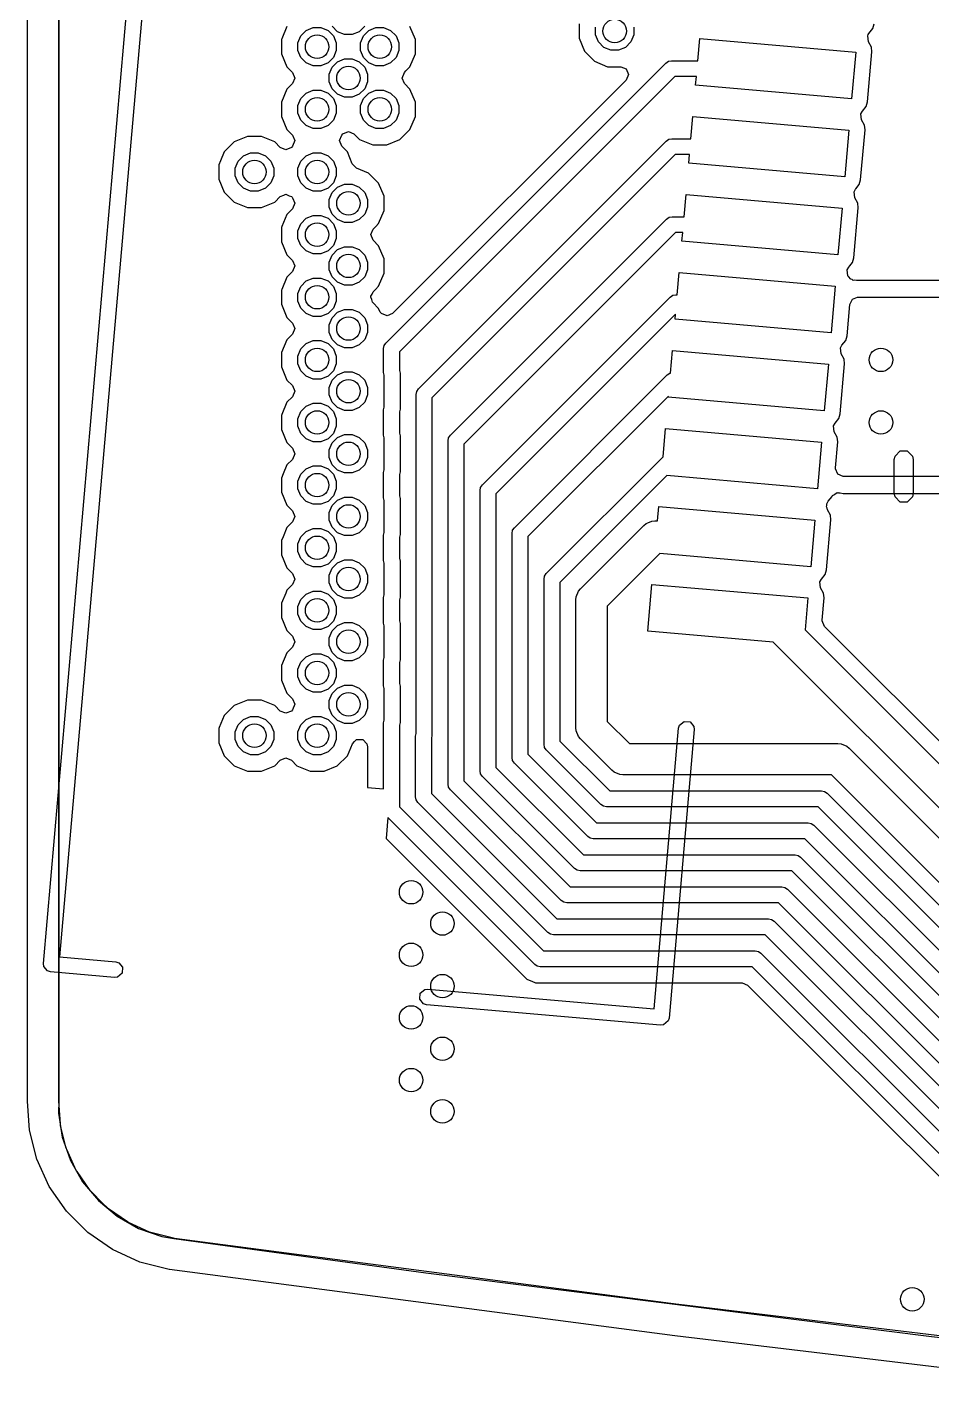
# Model space of a CAD drawing. Extents: x 94.3 to 177.3, y -118.1 to -62.3.
# Drawn here: x 94.35 to 100.12, y -115.62 to -106.88 of the extents above; entities that cross this region are included whole.
import ezdxf

# ---------------------------------------------------------------- set-up
doc = ezdxf.new("R2010")
doc.units = 0
doc.layers.add('BLACK', color=7, linetype='CONTINUOUS')

msp = doc.modelspace()

# ---------------------------------------------------------------- linework, layer by layer
at = {"layer": 'BLACK', "linetype": 'CONTINUOUS'}
for p, q in [((94.45198, -112.854372), (95.471702, -101.198895)), ((95.566964, -101.25742), (94.555957, -112.813277)), ((94.35, -113.73), (94.35, -102.1)), ((94.55, -102.1), (94.55, -113.73)), ((94.5505, -113.696927), (94.5505, -103.554747)), ((97.8725, -106.854747), (97.8725, -106.945253)), ((99.749102, -106.883319), (99.757632, -106.854053)), ((95.974393, -106.950178), (95.9725, -106.954747)), ((96.007134, -106.871134), (95.974393, -106.950178)), ((96.077402, -106.975614), (96.096066, -106.930554)), ((96.096066, -106.930554), (96.130554, -106.896066)), ((96.130554, -106.896066), (96.175614, -106.877402)), ((96.175614, -106.877402), (96.224386, -106.877402)), ((96.224386, -106.877402), (96.269446, -106.896066)), ((96.269446, -106.896066), (96.303934, -106.930554)), ((96.330554, -106.903934), (96.296066, -106.869446)), ((96.303934, -106.930554), (96.322598, -106.975614)), ((96.375614, -106.922598), (96.330554, -106.903934)), ((96.424386, -106.922598), (96.375614, -106.922598)), ((96.469446, -106.903934), (96.424386, -106.922598)), ((96.503934, -106.869446), (96.469446, -106.903934)), ((96.477402, -106.975614), (96.496066, -106.930554)), ((96.496066, -106.930554), (96.530554, -106.896066)), ((96.530554, -106.896066), (96.575614, -106.877402)), ((96.575614, -106.877402), (96.624386, -106.877402)), ((96.624386, -106.877402), (96.669446, -106.896066)), ((96.669446, -106.896066), (96.703934, -106.930554)), ((96.703934, -106.930554), (96.722598, -106.975614)), ((96.8275, -106.954747), (96.792865, -106.871132)), ((97.8725, -106.945253), (97.907135, -107.028868)), ((97.977402, -106.924386), (97.977402, -106.875614)), ((97.996066, -106.969446), (97.977402, -106.924386)), ((98.222598, -106.924386), (98.203934, -106.969446)), ((98.222598, -106.875614), (98.222598, -106.924386)), ((98.630334, -107.089353), (98.642776, -106.947146)), ((98.642776, -106.947146), (99.638971, -107.034302)), ((99.715831, -106.930855), (99.718904, -106.922906)), ((99.719997, -106.968893), (99.715831, -106.930855)), ((99.718904, -106.922906), (99.722386, -106.915774)), ((99.722386, -106.915774), (99.723578, -106.915121)), ((99.723578, -106.915121), (99.749102, -106.883319)), ((95.9725, -106.954747), (95.9725, -107.045253)), ((96.077402, -107.024386), (96.077402, -106.975614)), ((96.096066, -107.069446), (96.077402, -107.024386)), ((96.322598, -107.024386), (96.303934, -107.069446)), ((96.322598, -106.975614), (96.322598, -107.024386)), ((96.477402, -107.024386), (96.477402, -106.975614)), ((96.496066, -107.069446), (96.477402, -107.024386)), ((96.722598, -107.024386), (96.703934, -107.069446)), ((96.722598, -106.975614), (96.722598, -107.024386)), ((96.8275, -107.045253), (96.8275, -106.954747)), ((97.907135, -107.028868), (97.971132, -107.092865)), ((98.030554, -107.003934), (97.996066, -106.969446)), ((98.075614, -107.022598), (98.030554, -107.003934)), ((98.124386, -107.022598), (98.075614, -107.022598)), ((98.169446, -107.003934), (98.124386, -107.022598)), ((98.203934, -106.969446), (98.169446, -107.003934)), ((99.638971, -107.034302), (99.612824, -107.33316)), ((99.714054, -107.35215), (99.741959, -107.033179)), ((99.738642, -107.002876), (99.719997, -106.968893)), ((99.741959, -107.033179), (99.738642, -107.002876)), ((95.9725, -107.045253), (96.007135, -107.128868)), ((96.130554, -107.103934), (96.096066, -107.069446)), ((96.175614, -107.122598), (96.130554, -107.103934)), ((96.224386, -107.122598), (96.175614, -107.122598)), ((96.269446, -107.103934), (96.224386, -107.122598)), ((96.303934, -107.069446), (96.269446, -107.103934)), ((96.296066, -107.130554), (96.330554, -107.096066)), ((96.330554, -107.096066), (96.375614, -107.077402)), ((96.375614, -107.077402), (96.424386, -107.077402)), ((96.424386, -107.077402), (96.469446, -107.096066)), ((96.469446, -107.096066), (96.503934, -107.130554)), ((96.530554, -107.103934), (96.496066, -107.069446)), ((96.575614, -107.122598), (96.530554, -107.103934)), ((96.624386, -107.122598), (96.575614, -107.122598)), ((96.669446, -107.103934), (96.624386, -107.122598)), ((96.639079, -108.892479), (98.427326, -107.104232)), ((96.703934, -107.069446), (96.669446, -107.103934)), ((96.792865, -107.128868), (96.8275, -107.045253)), ((97.971132, -107.092865), (98.054747, -107.1275)), ((98.054747, -107.1275), (98.054749, -107.1275)), ((98.054749, -107.1275), (98.13839, -107.1275)), ((98.13839, -107.1275), (98.173745, -107.142145)), ((98.427326, -107.104232), (98.443806, -107.09322)), ((98.443806, -107.09322), (98.443807, -107.09322)), ((98.443807, -107.09322), (98.463247, -107.089353)), ((98.463247, -107.089353), (98.630334, -107.089353)), ((96.007135, -107.128868), (96.007138, -107.128871)), ((96.007138, -107.128871), (96.042912, -107.164645)), ((96.042912, -107.164645), (96.057557, -107.2)), ((96.057557, -107.2), (96.042912, -107.235355)), ((96.277402, -107.175614), (96.296066, -107.130554)), ((96.277402, -107.224386), (96.277402, -107.175614)), ((96.503934, -107.130554), (96.522598, -107.175614)), ((96.522598, -107.175614), (96.522598, -107.224386)), ((98.173745, -107.212855), (96.681687, -108.704913)), ((98.484289, -107.190953), (96.7258, -108.949442)), ((96.742443, -107.2), (96.757088, -107.164645)), ((96.757088, -107.235355), (96.742443, -107.2)), ((96.757088, -107.164645), (96.766987, -107.154746)), ((96.766987, -107.154746), (96.792865, -107.128868)), ((98.173745, -107.142145), (98.18839, -107.1775)), ((98.18839, -107.1775), (98.173745, -107.212855)), ((98.621445, -107.190953), (98.484289, -107.190953)), ((98.616629, -107.246004), (98.621445, -107.190953)), ((96.007134, -107.271134), (95.97289, -107.353806)), ((96.007138, -107.271128), (96.007134, -107.271134)), ((96.042912, -107.235355), (96.007138, -107.271128)), ((96.096066, -107.330554), (96.130554, -107.296066)), ((96.130554, -107.296066), (96.175614, -107.277402)), ((96.175614, -107.277402), (96.224386, -107.277402)), ((96.224386, -107.277402), (96.269446, -107.296066)), ((96.269446, -107.296066), (96.303934, -107.330554)), ((96.296066, -107.269446), (96.277402, -107.224386)), ((96.330554, -107.303934), (96.296066, -107.269446)), ((96.503934, -107.269446), (96.469446, -107.303934)), ((96.496066, -107.330554), (96.530554, -107.296066)), ((96.522598, -107.224386), (96.503934, -107.269446)), ((96.530554, -107.296066), (96.575614, -107.277402)), ((96.575614, -107.277402), (96.624386, -107.277402)), ((96.624386, -107.277402), (96.669446, -107.296066)), ((96.669446, -107.296066), (96.703934, -107.330554)), ((96.792865, -107.271132), (96.757088, -107.235355)), ((96.8275, -107.354747), (96.792865, -107.271132)), ((99.612824, -107.33316), (98.616629, -107.246004)), ((95.97289, -107.353806), (95.9725, -107.354747)), ((95.9725, -107.354747), (95.9725, -107.445253)), ((96.077402, -107.375614), (96.096066, -107.330554)), ((96.077402, -107.424386), (96.077402, -107.375614)), ((96.303934, -107.330554), (96.322598, -107.375614)), ((96.322598, -107.375614), (96.322598, -107.424386)), ((96.375614, -107.322598), (96.330554, -107.303934)), ((96.424386, -107.322598), (96.375614, -107.322598)), ((96.469446, -107.303934), (96.424386, -107.322598)), ((96.477402, -107.375614), (96.496066, -107.330554)), ((96.477402, -107.424386), (96.477402, -107.375614)), ((96.703934, -107.330554), (96.722598, -107.375614)), ((96.722598, -107.375614), (96.722598, -107.424386)), ((96.8275, -107.445253), (96.8275, -107.354747)), ((99.681259, -107.411648), (99.705524, -107.381416)), ((99.705524, -107.381416), (99.714054, -107.35215)), ((95.9725, -107.445253), (96.007135, -107.528868)), ((96.096066, -107.469446), (96.077402, -107.424386)), ((96.130554, -107.503934), (96.096066, -107.469446)), ((96.303934, -107.469446), (96.269446, -107.503934)), ((96.322598, -107.424386), (96.303934, -107.469446)), ((96.496066, -107.469446), (96.477402, -107.424386)), ((96.530554, -107.503934), (96.496066, -107.469446)), ((96.703934, -107.469446), (96.669446, -107.503934)), ((96.722598, -107.424386), (96.703934, -107.469446)), ((96.792865, -107.528868), (96.8275, -107.445253)), ((98.586756, -107.587451), (98.599198, -107.445244)), ((98.599198, -107.445244), (99.595393, -107.5324)), ((99.672252, -107.428952), (99.681259, -107.411648)), ((99.676419, -107.466991), (99.672252, -107.428952)), ((99.695064, -107.500974), (99.676419, -107.466991)), ((96.007135, -107.528868), (96.007138, -107.528871)), ((96.007138, -107.528871), (96.042912, -107.564645)), ((96.042912, -107.564645), (96.057557, -107.6)), ((96.175614, -107.522598), (96.130554, -107.503934)), ((96.224386, -107.522598), (96.175614, -107.522598)), ((96.269446, -107.503934), (96.224386, -107.522598)), ((96.342443, -107.6), (96.357088, -107.564645)), ((96.357088, -107.564645), (96.364645, -107.557088)), ((96.364645, -107.557088), (96.4, -107.542443)), ((96.4, -107.542443), (96.435355, -107.557088)), ((96.435355, -107.557088), (96.471132, -107.592865)), ((96.575614, -107.522598), (96.530554, -107.503934)), ((96.624386, -107.522598), (96.575614, -107.522598)), ((96.669446, -107.503934), (96.624386, -107.522598)), ((96.728868, -107.592865), (96.792865, -107.528868)), ((99.595393, -107.5324), (99.569246, -107.831258)), ((99.670476, -107.850248), (99.698381, -107.531277)), ((99.698381, -107.531277), (99.695064, -107.500974)), ((95.671128, -107.607138), (95.607138, -107.671128)), ((95.671134, -107.607134), (95.671128, -107.607138)), ((95.754746, -107.5725), (95.671134, -107.607134)), ((95.754747, -107.5725), (95.754746, -107.5725)), ((95.845253, -107.5725), (95.754747, -107.5725)), ((95.928868, -107.607135), (95.845253, -107.5725)), ((95.928871, -107.607138), (95.928868, -107.607135)), ((95.964645, -107.642912), (95.928871, -107.607138)), ((96, -107.657557), (95.964645, -107.642912)), ((96.035355, -107.642912), (96, -107.657557)), ((96.042912, -107.635355), (96.035355, -107.642912)), ((96.057557, -107.6), (96.042912, -107.635355)), ((96.357088, -107.635355), (96.342443, -107.6)), ((96.392865, -107.671132), (96.357088, -107.635355)), ((96.471132, -107.592865), (96.554747, -107.6275)), ((96.554747, -107.6275), (96.554749, -107.6275)), ((96.554749, -107.6275), (96.645251, -107.6275)), ((96.645251, -107.6275), (96.645253, -107.6275)), ((96.645253, -107.6275), (96.728868, -107.592865)), ((96.846679, -109.184879), (98.429228, -107.60233)), ((98.429228, -107.60233), (98.445708, -107.591318)), ((98.445708, -107.591318), (98.445709, -107.591318)), ((98.445709, -107.591318), (98.465149, -107.587451)), ((98.465149, -107.587451), (98.586756, -107.587451)), ((95.58322, -107.728868), (95.5725, -107.754747)), ((95.607134, -107.671134), (95.58322, -107.728868)), ((95.607138, -107.671128), (95.607134, -107.671134)), ((95.677402, -107.775614), (95.696066, -107.730554)), ((95.696066, -107.730554), (95.730554, -107.696066)), ((95.730554, -107.696066), (95.775614, -107.677402)), ((95.775614, -107.677402), (95.824386, -107.677402)), ((95.824386, -107.677402), (95.869446, -107.696066)), ((95.869446, -107.696066), (95.903934, -107.730554)), ((95.903934, -107.730554), (95.922598, -107.775614)), ((96.077402, -107.775614), (96.096066, -107.730554)), ((96.096066, -107.730554), (96.130554, -107.696066)), ((96.130554, -107.696066), (96.175614, -107.677402)), ((96.175614, -107.677402), (96.224386, -107.677402)), ((96.224386, -107.677402), (96.269446, -107.696066)), ((96.269446, -107.696066), (96.303934, -107.730554)), ((96.303934, -107.730554), (96.322598, -107.775614)), ((96.424774, -107.748167), (96.392865, -107.671132)), ((98.486191, -107.689051), (96.9334, -109.241842)), ((98.577867, -107.689051), (98.486191, -107.689051)), ((98.573051, -107.744102), (98.577867, -107.689051)), ((95.5725, -107.754747), (95.5725, -107.845253)), ((95.677402, -107.824386), (95.677402, -107.775614)), ((95.696066, -107.869446), (95.677402, -107.824386)), ((95.922598, -107.824386), (95.903934, -107.869446)), ((95.922598, -107.775614), (95.922598, -107.824386)), ((96.077402, -107.824386), (96.077402, -107.775614)), ((96.096066, -107.869446), (96.077402, -107.824386)), ((96.322598, -107.824386), (96.303934, -107.869446)), ((96.322598, -107.775614), (96.322598, -107.824386)), ((96.451832, -107.775225), (96.424774, -107.748167)), ((96.528868, -107.807135), (96.451832, -107.775225)), ((96.592865, -107.871132), (96.528868, -107.807135)), ((99.569246, -107.831258), (98.573051, -107.744102)), ((95.5725, -107.845253), (95.607135, -107.928868)), ((95.730554, -107.903934), (95.696066, -107.869446)), ((95.775614, -107.922598), (95.730554, -107.903934)), ((95.869446, -107.903934), (95.824386, -107.922598)), ((95.903934, -107.869446), (95.869446, -107.903934)), ((96.130554, -107.903934), (96.096066, -107.869446)), ((96.175614, -107.922598), (96.130554, -107.903934)), ((96.269446, -107.903934), (96.224386, -107.922598)), ((96.303934, -107.869446), (96.269446, -107.903934)), ((96.296066, -107.930554), (96.330554, -107.896066)), ((96.330554, -107.896066), (96.375614, -107.877402)), ((96.375614, -107.877402), (96.424386, -107.877402)), ((96.424386, -107.877402), (96.469446, -107.896066)), ((96.469446, -107.896066), (96.503934, -107.930554)), ((96.6275, -107.954747), (96.592865, -107.871132)), ((99.628675, -107.927049), (99.637685, -107.909742)), ((99.637685, -107.909742), (99.639775, -107.907138)), ((99.639775, -107.907138), (99.661946, -107.879514)), ((99.661946, -107.879514), (99.670476, -107.850248)), ((95.607135, -107.928868), (95.671132, -107.992865)), ((95.671132, -107.992865), (95.754747, -108.0275)), ((95.824386, -107.922598), (95.775614, -107.922598)), ((95.845253, -108.0275), (95.928868, -107.992865)), ((95.928868, -107.992865), (95.964648, -107.957084)), ((95.964648, -107.957084), (95.987917, -107.947448)), ((95.987917, -107.947448), (96, -107.942443)), ((96, -107.942443), (96.000003, -107.942443)), ((96.000003, -107.942443), (96.02197, -107.951543)), ((96.02197, -107.951543), (96.035355, -107.957088)), ((96.035355, -107.957088), (96.040062, -107.961795)), ((96.040062, -107.961795), (96.042914, -107.964647)), ((96.057556, -108.000003), (96.042912, -108.035355)), ((96.042914, -107.964647), (96.057556, -108.000003)), ((96.224386, -107.922598), (96.175614, -107.922598)), ((96.277402, -107.975614), (96.296066, -107.930554)), ((96.277402, -108.024386), (96.277402, -107.975614)), ((96.503934, -107.930554), (96.522598, -107.975614)), ((96.522598, -107.975614), (96.522598, -108.024386)), ((96.6275, -108.045253), (96.6275, -107.954747)), ((98.543178, -108.085547), (98.55562, -107.94334)), ((98.55562, -107.94334), (99.551815, -108.030496)), ((99.632841, -107.965087), (99.628675, -107.927049)), ((99.651486, -107.99907), (99.632841, -107.965087)), ((99.654803, -108.029373), (99.651486, -107.99907)), ((95.754747, -108.0275), (95.754749, -108.0275)), ((95.754749, -108.0275), (95.845251, -108.0275)), ((95.845251, -108.0275), (95.845253, -108.0275)), ((96.007134, -108.071134), (95.975502, -108.1475)), ((96.007136, -108.071131), (96.007134, -108.071134)), ((96.042912, -108.035355), (96.007136, -108.071131)), ((96.130554, -108.096066), (96.175614, -108.077402)), ((96.175614, -108.077402), (96.224386, -108.077402)), ((96.224386, -108.077402), (96.269446, -108.096066)), ((96.296066, -108.069446), (96.277402, -108.024386)), ((96.330554, -108.103934), (96.296066, -108.069446)), ((96.503934, -108.069446), (96.469446, -108.103934)), ((96.522598, -108.024386), (96.503934, -108.069446)), ((96.592865, -108.128868), (96.6275, -108.045253)), ((98.431132, -108.100426), (98.447613, -108.089414)), ((98.447613, -108.089414), (98.467053, -108.085547)), ((98.467053, -108.085547), (98.543178, -108.085547)), ((99.551815, -108.030496), (99.525668, -108.329354)), ((99.626898, -108.348344), (99.654803, -108.029373)), ((95.975502, -108.1475), (95.9725, -108.154747)), ((95.9725, -108.154747), (95.9725, -108.245253)), ((96.077402, -108.175614), (96.096066, -108.130554)), ((96.077402, -108.224386), (96.077402, -108.175614)), ((96.096066, -108.130554), (96.130554, -108.096066)), ((96.269446, -108.096066), (96.303934, -108.130554)), ((96.303934, -108.130554), (96.322598, -108.175614)), ((96.322598, -108.175614), (96.322598, -108.224386)), ((96.375614, -108.122598), (96.330554, -108.103934)), ((96.424386, -108.122598), (96.375614, -108.122598)), ((96.469446, -108.103934), (96.424386, -108.122598)), ((96.542443, -108.2), (96.557088, -108.164645)), ((96.557088, -108.164645), (96.574233, -108.1475)), ((96.574233, -108.1475), (96.592865, -108.128868)), ((97.050879, -109.480679), (98.431132, -108.100426)), ((95.9725, -108.245253), (96.007135, -108.328868)), ((96.096066, -108.269446), (96.077402, -108.224386)), ((96.322598, -108.224386), (96.303934, -108.269446)), ((96.557088, -108.235355), (96.542443, -108.2)), ((96.592865, -108.271132), (96.557088, -108.235355)), ((98.488095, -108.187147), (97.1376, -109.537642)), ((98.534289, -108.187147), (98.488095, -108.187147)), ((98.529473, -108.242198), (98.534289, -108.187147)), ((99.525668, -108.329354), (98.529473, -108.242198)), ((96.007135, -108.328868), (96.007138, -108.328871)), ((96.007138, -108.328871), (96.042912, -108.364645)), ((96.130554, -108.303934), (96.096066, -108.269446)), ((96.175614, -108.322598), (96.130554, -108.303934)), ((96.224386, -108.322598), (96.175614, -108.322598)), ((96.269446, -108.303934), (96.224386, -108.322598)), ((96.303934, -108.269446), (96.269446, -108.303934)), ((96.277402, -108.375614), (96.296066, -108.330554)), ((96.296066, -108.330554), (96.330554, -108.296066)), ((96.330554, -108.296066), (96.375614, -108.277402)), ((96.375614, -108.277402), (96.424386, -108.277402)), ((96.424386, -108.277402), (96.469446, -108.296066)), ((96.469446, -108.296066), (96.503934, -108.330554)), ((96.503934, -108.330554), (96.522598, -108.375614)), ((96.6275, -108.354747), (96.592865, -108.271132)), ((99.618368, -108.37761), (99.626898, -108.348344)), ((96.042912, -108.435355), (96.007138, -108.471128)), ((96.042912, -108.364645), (96.057557, -108.4)), ((96.057557, -108.4), (96.042912, -108.435355)), ((96.277402, -108.424386), (96.277402, -108.375614)), ((96.296066, -108.469446), (96.277402, -108.424386)), ((96.522598, -108.424386), (96.503934, -108.469446)), ((96.522598, -108.375614), (96.522598, -108.424386)), ((96.6275, -108.445253), (96.6275, -108.354747)), ((99.585099, -108.42514), (99.594107, -108.407838)), ((99.589261, -108.46318), (99.585099, -108.42514)), ((99.594107, -108.407838), (99.600398, -108.4)), ((99.600398, -108.4), (99.618368, -108.37761)), ((96.007134, -108.471134), (95.974467, -108.549999)), ((96.007138, -108.471128), (96.007134, -108.471134)), ((96.096066, -108.530554), (96.130554, -108.496066)), ((96.130554, -108.496066), (96.175614, -108.477402)), ((96.175614, -108.477402), (96.224386, -108.477402)), ((96.224386, -108.477402), (96.269446, -108.496066)), ((96.269446, -108.496066), (96.303934, -108.530554)), ((96.330554, -108.503934), (96.296066, -108.469446)), ((96.375614, -108.522598), (96.330554, -108.503934)), ((96.424386, -108.522598), (96.375614, -108.522598)), ((96.469446, -108.503934), (96.424386, -108.522598)), ((96.503934, -108.469446), (96.469446, -108.503934)), ((96.592865, -108.528868), (96.6275, -108.445253)), ((98.499601, -108.583645), (98.512043, -108.441438)), ((98.512043, -108.441438), (99.508238, -108.528594)), ((99.592113, -108.468377), (99.589261, -108.46318)), ((99.607267, -108.485284), (99.592113, -108.468377)), ((99.615432, -108.487094), (99.607267, -108.485284)), ((99.621954, -108.49233), (99.615432, -108.487094)), ((99.633392, -108.491078), (99.621954, -108.49233)), ((99.644627, -108.49357), (99.633392, -108.491078)), ((99.650698, -108.4925), (99.644627, -108.49357)), ((100.80768, -108.4925), (99.650698, -108.4925)), ((95.974467, -108.549999), (95.9725, -108.554747)), ((95.9725, -108.554747), (95.9725, -108.645253)), ((96.077402, -108.575614), (96.096066, -108.530554)), ((96.077402, -108.624386), (96.077402, -108.575614)), ((96.303934, -108.530554), (96.322598, -108.575614)), ((96.322598, -108.575614), (96.322598, -108.624386)), ((96.542443, -108.6), (96.543718, -108.59692)), ((96.548647, -108.614978), (96.542443, -108.6)), ((96.542841, -108.593704), (96.550883, -108.579622)), ((96.543718, -108.59692), (96.542841, -108.593704)), ((96.552917, -108.630622), (96.548647, -108.614978)), ((96.550883, -108.579622), (96.557088, -108.564645)), ((96.557088, -108.564645), (96.571734, -108.549999)), ((96.571734, -108.549999), (96.592865, -108.528868)), ((97.255079, -109.798079), (98.454634, -108.598524)), ((98.454634, -108.598524), (98.471115, -108.587512)), ((98.471115, -108.587512), (98.490555, -108.583645)), ((98.490555, -108.583645), (98.499601, -108.583645)), ((99.508238, -108.528594), (99.482091, -108.827452)), ((99.600888, -108.645642), (99.618558, -108.611698)), ((99.618558, -108.611698), (99.650698, -108.6)), ((99.650698, -108.6), (100.80768, -108.6)), ((95.9725, -108.645253), (96.007135, -108.728868)), ((96.096066, -108.669446), (96.077402, -108.624386)), ((96.130554, -108.703934), (96.096066, -108.669446)), ((96.303934, -108.669446), (96.269446, -108.703934)), ((96.296066, -108.730554), (96.330554, -108.696066)), ((96.322598, -108.624386), (96.303934, -108.669446)), ((96.330554, -108.696066), (96.375614, -108.677402)), ((96.375614, -108.677402), (96.424386, -108.677402)), ((96.424386, -108.677402), (96.469446, -108.696066)), ((96.469446, -108.696066), (96.503934, -108.730554)), ((96.554849, -108.633116), (96.552917, -108.630622)), ((96.592865, -108.671132), (96.554849, -108.633116)), ((96.602704, -108.694885), (96.592865, -108.671132)), ((96.606806, -108.70018), (96.602704, -108.694885)), ((96.610977, -108.704913), (96.606806, -108.70018)), ((99.583321, -108.846442), (99.600888, -108.645642)), ((96.007135, -108.728868), (96.007138, -108.728871)), ((96.007138, -108.728871), (96.042912, -108.764645)), ((96.042912, -108.764645), (96.057557, -108.8)), ((96.175614, -108.722598), (96.130554, -108.703934)), ((96.224386, -108.722598), (96.175614, -108.722598)), ((96.269446, -108.703934), (96.224386, -108.722598)), ((96.277402, -108.775614), (96.296066, -108.730554)), ((96.277402, -108.824386), (96.277402, -108.775614)), ((96.503934, -108.730554), (96.522598, -108.775614)), ((96.522598, -108.775614), (96.522598, -108.824386)), ((96.646332, -108.719558), (96.610977, -108.704913)), ((96.681687, -108.704913), (96.646332, -108.719558)), ((98.48871, -108.708131), (97.3418, -109.855042)), ((98.485896, -108.740296), (98.48871, -108.708131)), ((99.482091, -108.827452), (98.485896, -108.740296)), ((96.007134, -108.871134), (95.973431, -108.9525)), ((96.007138, -108.871128), (96.007134, -108.871134)), ((96.042912, -108.835355), (96.007138, -108.871128)), ((96.057557, -108.8), (96.042912, -108.835355)), ((96.130554, -108.896066), (96.175614, -108.877402)), ((96.175614, -108.877402), (96.224386, -108.877402)), ((96.224386, -108.877402), (96.269446, -108.896066)), ((96.296066, -108.869446), (96.277402, -108.824386)), ((96.330554, -108.903934), (96.296066, -108.869446)), ((96.503934, -108.869446), (96.469446, -108.903934)), ((96.522598, -108.824386), (96.503934, -108.869446)), ((99.550526, -108.90594), (99.574791, -108.875708)), ((99.574791, -108.875708), (99.583321, -108.846442)), ((95.973431, -108.9525), (95.9725, -108.954747)), ((95.9725, -108.954747), (95.9725, -109.045253)), ((96.077402, -108.975614), (96.096066, -108.930554)), ((96.096066, -108.930554), (96.130554, -108.896066)), ((96.269446, -108.896066), (96.303934, -108.930554)), ((96.303934, -108.930554), (96.322598, -108.975614)), ((96.375614, -108.922598), (96.330554, -108.903934)), ((96.424386, -108.922598), (96.375614, -108.922598)), ((96.469446, -108.903934), (96.424386, -108.922598)), ((96.6242, -108.9284), (96.628067, -108.90896)), ((96.6242, -109.081282), (96.6242, -108.9284)), ((96.628067, -108.90896), (96.639079, -108.892479)), ((96.7258, -108.949442), (96.7258, -109.067589)), ((98.45576, -109.084745), (98.468465, -108.939536)), ((98.468465, -108.939536), (99.46466, -109.026692)), ((99.541519, -108.923244), (99.550526, -108.90594)), ((99.545686, -108.961283), (99.541519, -108.923244)), ((99.564331, -108.995266), (99.545686, -108.961283)), ((95.9725, -109.045253), (96.007135, -109.128868)), ((96.077402, -109.024386), (96.077402, -108.975614)), ((96.096066, -109.069446), (96.077402, -109.024386)), ((96.322598, -109.024386), (96.303934, -109.069446)), ((96.322598, -108.975614), (96.322598, -109.024386)), ((99.46466, -109.026692), (99.438513, -109.32555)), ((99.539743, -109.34454), (99.567648, -109.025569)), ((99.567648, -109.025569), (99.564331, -108.995266)), ((96.007135, -109.128868), (96.007138, -109.128871)), ((96.007138, -109.128871), (96.042912, -109.164645)), ((96.130554, -109.103934), (96.096066, -109.069446)), ((96.175614, -109.122598), (96.130554, -109.103934)), ((96.224386, -109.122598), (96.175614, -109.122598)), ((96.269446, -109.103934), (96.224386, -109.122598)), ((96.303934, -109.069446), (96.269446, -109.103934)), ((96.277402, -109.175614), (96.296066, -109.130554)), ((96.296066, -109.130554), (96.330554, -109.096066)), ((96.330554, -109.096066), (96.375614, -109.077402)), ((96.375614, -109.077402), (96.424386, -109.077402)), ((96.424386, -109.077402), (96.469446, -109.096066)), ((96.469446, -109.096066), (96.503934, -109.130554)), ((96.503934, -109.130554), (96.522598, -109.175614)), ((96.6276, -109.098374), (96.6242, -109.081282)), ((96.6276, -109.301625), (96.6276, -109.098374)), ((96.7258, -109.067589), (96.7292, -109.084682)), ((96.7292, -109.084682), (96.7292, -109.315318)), ((97.459279, -110.072279), (98.434936, -109.096622)), ((98.434936, -109.096622), (98.451416, -109.08561)), ((98.451416, -109.08561), (98.451417, -109.08561)), ((98.451417, -109.08561), (98.45576, -109.084745)), ((96.042912, -109.164645), (96.057557, -109.2)), ((96.057557, -109.2), (96.042912, -109.235355)), ((96.277402, -109.224386), (96.277402, -109.175614)), ((96.296066, -109.269446), (96.277402, -109.224386)), ((96.522598, -109.224386), (96.503934, -109.269446)), ((96.522598, -109.175614), (96.522598, -109.224386)), ((96.8318, -109.2208), (96.835667, -109.20136)), ((96.8318, -109.3999), (96.8318, -109.2208)), ((96.835667, -109.20136), (96.846679, -109.184879)), ((96.007134, -109.271134), (95.974464, -109.350006)), ((96.007138, -109.271128), (96.007134, -109.271134)), ((96.042912, -109.235355), (96.007138, -109.271128)), ((96.096066, -109.330554), (96.130554, -109.296066)), ((96.130554, -109.296066), (96.175614, -109.277402)), ((96.175614, -109.277402), (96.224386, -109.277402)), ((96.224386, -109.277402), (96.269446, -109.296066)), ((96.269446, -109.296066), (96.303934, -109.330554)), ((96.330554, -109.303934), (96.296066, -109.269446)), ((96.375614, -109.322598), (96.330554, -109.303934)), ((96.469446, -109.303934), (96.424386, -109.322598)), ((96.503934, -109.269446), (96.469446, -109.303934)), ((96.6242, -109.318718), (96.6276, -109.301625)), ((96.9334, -109.241842), (96.9334, -109.3999)), ((98.442842, -109.232399), (97.546, -110.129242)), ((98.442318, -109.238394), (98.442842, -109.232399)), ((99.438513, -109.32555), (98.442318, -109.238394)), ((95.974464, -109.350006), (95.9725, -109.354747)), ((95.9725, -109.354747), (95.9725, -109.445253)), ((96.077402, -109.375614), (96.096066, -109.330554)), ((96.077402, -109.424386), (96.077402, -109.375614)), ((96.303934, -109.330554), (96.322598, -109.375614)), ((96.322598, -109.375614), (96.322598, -109.424386)), ((96.424386, -109.322598), (96.375614, -109.322598)), ((96.6242, -109.481282), (96.6242, -109.318718)), ((96.7292, -109.315318), (96.7258, -109.33241)), ((96.7258, -109.33241), (96.7258, -109.467589)), ((96.831819, -109.4), (96.8318, -109.3999)), ((96.8318, -109.4001), (96.831819, -109.4)), ((96.8318, -109.7999), (96.8318, -109.4001)), ((96.9334, -109.3999), (96.93338, -109.4)), ((96.93338, -109.4), (96.9334, -109.4001)), ((96.9334, -109.4001), (96.9334, -109.7999)), ((99.507423, -109.403447), (99.531213, -109.373806)), ((99.531213, -109.373806), (99.539743, -109.34454)), ((95.9725, -109.445253), (96.007135, -109.528868)), ((96.096066, -109.469446), (96.077402, -109.424386)), ((96.130554, -109.503934), (96.096066, -109.469446)), ((96.303934, -109.469446), (96.269446, -109.503934)), ((96.322598, -109.424386), (96.303934, -109.469446)), ((96.330554, -109.496066), (96.375614, -109.477402)), ((96.375614, -109.477402), (96.424386, -109.477402)), ((96.424386, -109.477402), (96.469446, -109.496066)), ((96.6276, -109.498374), (96.6242, -109.481282)), ((96.7258, -109.467589), (96.7292, -109.484682)), ((96.7292, -109.484682), (96.7292, -109.715318)), ((97.039867, -109.49716), (97.050879, -109.480679)), ((98.408996, -109.619259), (98.424887, -109.437633)), ((98.424887, -109.437633), (99.421082, -109.524789)), ((99.497942, -109.421342), (99.506951, -109.404035)), ((99.502108, -109.45938), (99.497942, -109.421342)), ((99.520753, -109.493363), (99.502108, -109.45938)), ((99.506951, -109.404035), (99.507423, -109.403447)), ((96.007135, -109.528868), (96.007138, -109.528871)), ((96.007138, -109.528871), (96.042912, -109.564645)), ((96.042912, -109.564645), (96.057557, -109.6)), ((96.175614, -109.522598), (96.130554, -109.503934)), ((96.224386, -109.522598), (96.175614, -109.522598)), ((96.269446, -109.503934), (96.224386, -109.522598)), ((96.277402, -109.575614), (96.296066, -109.530554)), ((96.277402, -109.624386), (96.277402, -109.575614)), ((96.296066, -109.530554), (96.330554, -109.496066)), ((96.469446, -109.496066), (96.503934, -109.530554)), ((96.503934, -109.530554), (96.522598, -109.575614)), ((96.522598, -109.575614), (96.522598, -109.624386)), ((96.6276, -109.701625), (96.6276, -109.498374)), ((97.036, -109.5166), (97.039867, -109.49716)), ((97.036, -111.709236), (97.036, -109.5166)), ((97.1376, -109.537642), (97.1376, -111.688194)), ((99.421082, -109.524789), (99.394935, -109.823647)), ((99.509462, -109.690642), (99.52407, -109.523666)), ((99.52407, -109.523666), (99.520753, -109.493363)), ((96.042912, -109.635355), (96.007138, -109.671128)), ((96.057557, -109.6), (96.042912, -109.635355)), ((96.296066, -109.669446), (96.277402, -109.624386)), ((96.522598, -109.624386), (96.503934, -109.669446)), ((97.663479, -110.364777), (98.408996, -109.619259)), ((99.88518, -109.637164), (99.889747, -109.614203)), ((99.88518, -109.852836), (99.88518, -109.637164)), ((99.889747, -109.614203), (99.922219, -109.581731)), ((99.922219, -109.581731), (99.968141, -109.581731)), ((99.968141, -109.581731), (100.000613, -109.614203)), ((100.000613, -109.614203), (100.00518, -109.637164)), ((100.00518, -109.637164), (100.00518, -109.852836)), ((95.98322, -109.728868), (95.9725, -109.754747)), ((96.007134, -109.671134), (95.98322, -109.728868)), ((96.007138, -109.671128), (96.007134, -109.671134)), ((96.077402, -109.775614), (96.096066, -109.730554)), ((96.096066, -109.730554), (96.130554, -109.696066)), ((96.130554, -109.696066), (96.175614, -109.677402)), ((96.175614, -109.677402), (96.224386, -109.677402)), ((96.224386, -109.677402), (96.269446, -109.696066)), ((96.269446, -109.696066), (96.303934, -109.730554)), ((96.330554, -109.703934), (96.296066, -109.669446)), ((96.303934, -109.730554), (96.322598, -109.775614)), ((96.375614, -109.722598), (96.330554, -109.703934)), ((96.424386, -109.722598), (96.375614, -109.722598)), ((96.469446, -109.703934), (96.424386, -109.722598)), ((96.503934, -109.669446), (96.469446, -109.703934)), ((96.6242, -109.718718), (96.6276, -109.701625)), ((96.6242, -109.881282), (96.6242, -109.718718)), ((96.7292, -109.715318), (96.7258, -109.73241)), ((96.7258, -109.73241), (96.7258, -109.867589)), ((98.432495, -109.739444), (97.7502, -110.42174)), ((99.394935, -109.823647), (98.432495, -109.739444)), ((99.509272, -109.695), (99.509462, -109.690642)), ((99.523917, -109.730355), (99.509272, -109.695)), ((99.559272, -109.745), (99.523917, -109.730355)), ((100.83429, -109.745), (99.559272, -109.745)), ((95.9725, -109.754747), (95.9725, -109.845253)), ((96.077402, -109.824386), (96.077402, -109.775614)), ((96.096066, -109.869446), (96.077402, -109.824386)), ((96.322598, -109.824386), (96.303934, -109.869446)), ((96.322598, -109.775614), (96.322598, -109.824386)), ((96.831819, -109.8), (96.8318, -109.7999)), ((96.8318, -109.8001), (96.831819, -109.8)), ((96.8318, -110.1999), (96.8318, -109.8001)), ((96.9334, -109.7999), (96.93338, -109.8)), ((96.93338, -109.8), (96.9334, -109.8001)), ((96.9334, -109.8001), (96.9334, -110.1999)), ((97.2402, -109.834), (97.244067, -109.81456)), ((97.2402, -111.624654), (97.2402, -109.834)), ((97.244067, -109.81456), (97.255079, -109.798079)), ((95.9725, -109.845253), (96.007135, -109.928868)), ((96.130554, -109.903934), (96.096066, -109.869446)), ((96.175614, -109.922598), (96.130554, -109.903934)), ((96.224386, -109.922598), (96.175614, -109.922598)), ((96.269446, -109.903934), (96.224386, -109.922598)), ((96.303934, -109.869446), (96.269446, -109.903934)), ((96.296066, -109.930554), (96.330554, -109.896066)), ((96.330554, -109.896066), (96.375614, -109.877402)), ((96.375614, -109.877402), (96.424386, -109.877402)), ((96.424386, -109.877402), (96.469446, -109.896066)), ((96.469446, -109.896066), (96.503934, -109.930554)), ((96.6276, -109.898374), (96.6242, -109.881282)), ((96.6276, -110.101625), (96.6276, -109.898374)), ((96.7258, -109.867589), (96.7292, -109.884682)), ((96.7292, -109.884682), (96.7292, -110.115318)), ((97.3418, -109.855042), (97.3418, -111.603612)), ((99.454364, -109.919439), (99.463133, -109.902434)), ((99.455478, -109.929611), (99.454364, -109.919439)), ((99.463133, -109.902434), (99.463252, -109.902282)), ((99.463252, -109.902282), (99.487635, -109.871903)), ((99.487635, -109.871903), (99.487858, -109.871134)), ((99.487858, -109.871134), (99.491307, -109.86677)), ((99.491307, -109.86677), (99.504187, -109.859573)), ((99.504187, -109.859573), (99.515487, -109.850085)), ((99.515487, -109.850085), (99.52179, -109.849739)), ((99.52179, -109.849739), (99.524715, -109.848106)), ((99.524715, -109.848106), (99.529075, -109.84934)), ((99.529075, -109.84934), (99.540296, -109.848726)), ((99.540296, -109.848726), (99.559265, -109.852499)), ((99.559265, -109.852499), (99.55927, -109.852499)), ((99.55927, -109.852499), (99.559272, -109.8525)), ((99.559272, -109.8525), (99.559273, -109.8525)), ((99.559273, -109.8525), (100.834289, -109.8525)), ((99.889747, -109.875797), (99.88518, -109.852836)), ((99.922219, -109.908269), (99.889747, -109.875797)), ((99.968141, -109.908269), (99.922219, -109.908269)), ((100.000613, -109.875797), (99.968141, -109.908269)), ((100.00518, -109.852836), (100.000613, -109.875797)), ((96.007135, -109.928868), (96.007138, -109.928871)), ((96.007138, -109.928871), (96.042912, -109.964645)), ((96.042912, -109.964645), (96.057557, -110)), ((96.057557, -110), (96.042912, -110.035355)), ((96.277402, -109.975614), (96.296066, -109.930554)), ((96.277402, -110.024386), (96.277402, -109.975614)), ((96.503934, -109.930554), (96.522598, -109.975614)), ((96.522598, -109.975614), (96.522598, -110.024386)), ((98.373172, -110.028737), (98.381309, -109.93573)), ((98.381309, -109.93573), (99.377504, -110.022886)), ((99.452708, -109.939255), (99.455478, -109.929611)), ((99.457467, -109.947775), (99.452708, -109.939255)), ((99.45853, -109.957477), (99.457467, -109.947775)), ((99.477175, -109.99146), (99.45853, -109.957477)), ((99.480492, -110.021763), (99.477175, -109.99146)), ((96.007134, -110.071134), (95.982789, -110.129908)), ((96.007138, -110.071128), (96.007134, -110.071134)), ((96.042912, -110.035355), (96.007138, -110.071128)), ((96.096066, -110.130554), (96.130554, -110.096066)), ((96.130554, -110.096066), (96.175614, -110.077402)), ((96.175614, -110.077402), (96.224386, -110.077402)), ((96.224386, -110.077402), (96.269446, -110.096066)), ((96.269446, -110.096066), (96.303934, -110.130554)), ((96.296066, -110.069446), (96.277402, -110.024386)), ((96.330554, -110.103934), (96.296066, -110.069446)), ((96.503934, -110.069446), (96.469446, -110.103934)), ((96.522598, -110.024386), (96.503934, -110.069446)), ((96.6242, -110.118718), (96.6276, -110.101625)), ((97.4444, -110.1082), (97.448267, -110.08876)), ((97.448267, -110.08876), (97.459279, -110.072279)), ((97.882089, -110.461526), (98.285589, -110.058026)), ((98.285589, -110.058026), (98.300742, -110.04559)), ((98.300742, -110.04559), (98.312063, -110.040901)), ((98.312063, -110.040901), (98.336791, -110.030658)), ((98.336791, -110.030658), (98.3563, -110.028737)), ((98.3563, -110.028737), (98.373172, -110.028737)), ((99.377504, -110.022886), (99.351357, -110.321744)), ((99.452587, -110.340734), (99.480492, -110.021763)), ((95.982789, -110.129908), (95.9725, -110.154747)), ((95.9725, -110.154747), (95.9725, -110.245253)), ((96.077402, -110.175614), (96.096066, -110.130554)), ((96.077402, -110.224386), (96.077402, -110.175614)), ((96.303934, -110.130554), (96.322598, -110.175614)), ((96.322598, -110.175614), (96.322598, -110.224386)), ((96.375614, -110.122598), (96.330554, -110.103934)), ((96.424386, -110.122598), (96.375614, -110.122598)), ((96.469446, -110.103934), (96.424386, -110.122598)), ((96.6242, -110.281282), (96.6242, -110.118718)), ((96.7292, -110.115318), (96.7258, -110.13241)), ((96.7258, -110.13241), (96.7258, -110.267589)), ((97.4444, -111.540072), (97.4444, -110.1082)), ((97.546, -110.129242), (97.546, -111.51903)), ((95.9725, -110.245253), (96.007135, -110.328868)), ((96.096066, -110.269446), (96.077402, -110.224386)), ((96.130554, -110.303934), (96.096066, -110.269446)), ((96.303934, -110.269446), (96.269446, -110.303934)), ((96.322598, -110.224386), (96.303934, -110.269446)), ((96.7258, -110.267589), (96.7292, -110.284682)), ((96.831819, -110.2), (96.8318, -110.1999)), ((96.8318, -110.2001), (96.831819, -110.2)), ((96.8318, -110.5999), (96.8318, -110.2001)), ((96.9334, -110.1999), (96.93338, -110.2)), ((96.93338, -110.2), (96.9334, -110.2001)), ((96.9334, -110.2001), (96.9334, -110.5999)), ((98.388917, -110.237541), (98.0528, -110.573659)), ((99.351357, -110.321744), (98.388917, -110.237541)), ((96.007135, -110.328868), (96.007138, -110.328871)), ((96.007138, -110.328871), (96.042912, -110.364645)), ((96.175614, -110.322598), (96.130554, -110.303934)), ((96.224386, -110.322598), (96.175614, -110.322598)), ((96.269446, -110.303934), (96.224386, -110.322598)), ((96.277402, -110.375614), (96.296066, -110.330554)), ((96.296066, -110.330554), (96.330554, -110.296066)), ((96.330554, -110.296066), (96.375614, -110.277402)), ((96.375614, -110.277402), (96.424386, -110.277402)), ((96.424386, -110.277402), (96.469446, -110.296066)), ((96.469446, -110.296066), (96.503934, -110.330554)), ((96.503934, -110.330554), (96.522598, -110.375614)), ((96.6276, -110.298374), (96.6242, -110.281282)), ((96.6276, -110.501625), (96.6276, -110.298374)), ((96.7292, -110.284682), (96.7292, -110.515318)), ((99.444057, -110.37), (99.452587, -110.340734)), ((96.042912, -110.435355), (96.007138, -110.471128)), ((96.042912, -110.364645), (96.057557, -110.4)), ((96.057557, -110.4), (96.042912, -110.435355)), ((96.277402, -110.424386), (96.277402, -110.375614)), ((96.296066, -110.469446), (96.277402, -110.424386)), ((96.522598, -110.424386), (96.503934, -110.469446)), ((96.522598, -110.375614), (96.522598, -110.424386)), ((97.6486, -110.400698), (97.652467, -110.381258)), ((97.6486, -111.45549), (97.6486, -110.400698)), ((97.652467, -110.381258), (97.663479, -110.364777)), ((97.7502, -110.42174), (97.7502, -111.434448)), ((98.311584, -110.732685), (98.337731, -110.433827)), ((98.337731, -110.433827), (99.333926, -110.520983)), ((99.410786, -110.417536), (99.419795, -110.400229)), ((99.414952, -110.455574), (99.410786, -110.417536)), ((99.419795, -110.400229), (99.41998, -110.399999)), ((99.41998, -110.399999), (99.444057, -110.37)), ((95.999358, -110.489908), (95.9725, -110.554747)), ((96.007134, -110.471134), (95.999358, -110.489908)), ((96.007138, -110.471128), (96.007134, -110.471134)), ((96.077402, -110.575614), (96.096066, -110.530554)), ((96.096066, -110.530554), (96.130554, -110.496066)), ((96.130554, -110.496066), (96.175614, -110.477402)), ((96.175614, -110.477402), (96.224386, -110.477402)), ((96.224386, -110.477402), (96.269446, -110.496066)), ((96.269446, -110.496066), (96.303934, -110.530554)), ((96.330554, -110.503934), (96.296066, -110.469446)), ((96.303934, -110.530554), (96.322598, -110.575614)), ((96.375614, -110.522598), (96.330554, -110.503934)), ((96.424386, -110.522598), (96.375614, -110.522598)), ((96.469446, -110.503934), (96.424386, -110.522598)), ((96.503934, -110.469446), (96.469446, -110.503934)), ((96.6242, -110.518718), (96.6276, -110.501625)), ((96.6242, -110.681282), (96.6242, -110.518718)), ((96.7292, -110.515318), (96.7258, -110.53241)), ((96.7258, -110.53241), (96.7258, -110.667589)), ((97.8528, -110.532237), (97.854721, -110.512728)), ((97.8528, -111.350528), (97.8528, -110.532237)), ((97.854721, -110.512728), (97.869653, -110.47668)), ((97.869653, -110.47668), (97.882089, -110.461526)), ((99.333926, -110.520983), (99.316104, -110.724682)), ((99.433597, -110.489557), (99.414952, -110.455574)), ((99.424408, -110.662797), (99.436914, -110.51986)), ((99.436914, -110.51986), (99.433597, -110.489557)), ((95.9725, -110.554747), (95.9725, -110.645253)), ((96.077402, -110.624386), (96.077402, -110.575614)), ((96.096066, -110.669446), (96.077402, -110.624386)), ((96.322598, -110.624386), (96.303934, -110.669446)), ((96.322598, -110.575614), (96.322598, -110.624386)), ((96.831819, -110.6), (96.8318, -110.5999)), ((96.8318, -110.6001), (96.831819, -110.6)), ((96.8318, -110.9999), (96.8318, -110.6001)), ((96.9334, -110.5999), (96.93338, -110.6)), ((96.93338, -110.6), (96.9334, -110.6001)), ((96.9334, -110.6001), (96.9334, -110.9999)), ((98.0528, -110.573659), (98.0528, -111.309106)), ((95.9725, -110.645253), (96.007135, -110.728868)), ((96.130554, -110.703934), (96.096066, -110.669446)), ((96.175614, -110.722598), (96.130554, -110.703934)), ((96.269446, -110.703934), (96.224386, -110.722598)), ((96.303934, -110.669446), (96.269446, -110.703934)), ((96.296066, -110.730554), (96.330554, -110.696066)), ((96.330554, -110.696066), (96.375614, -110.677402)), ((96.375614, -110.677402), (96.424386, -110.677402)), ((96.424386, -110.677402), (96.469446, -110.696066)), ((96.469446, -110.696066), (96.503934, -110.730554)), ((96.6276, -110.698374), (96.6242, -110.681282)), ((96.6276, -110.901625), (96.6276, -110.698374)), ((96.7258, -110.667589), (96.7292, -110.684682)), ((96.7292, -110.684682), (96.7292, -110.915318)), ((99.42422, -110.667132), (99.424408, -110.662797)), ((99.438865, -110.702487), (99.42422, -110.667132)), ((102.045833, -113.309455), (99.438865, -110.702487)), ((96.007135, -110.728868), (96.007138, -110.728871)), ((96.007138, -110.728871), (96.042912, -110.764645)), ((96.042912, -110.764645), (96.057557, -110.8)), ((96.057557, -110.8), (96.042912, -110.835355)), ((96.224386, -110.722598), (96.175614, -110.722598)), ((96.277402, -110.775614), (96.296066, -110.730554)), ((96.277402, -110.824386), (96.277402, -110.775614)), ((96.503934, -110.730554), (96.522598, -110.775614)), ((96.522598, -110.775614), (96.522598, -110.824386)), ((99.111222, -110.802644), (98.311584, -110.732685)), ((99.316104, -110.724682), (102.018021, -113.4266)), ((96.007134, -110.871134), (95.973498, -110.952338)), ((96.007138, -110.871128), (96.007134, -110.871134)), ((96.042912, -110.835355), (96.007138, -110.871128)), ((96.130554, -110.896066), (96.175614, -110.877402)), ((96.175614, -110.877402), (96.224386, -110.877402)), ((96.224386, -110.877402), (96.269446, -110.896066)), ((96.296066, -110.869446), (96.277402, -110.824386)), ((96.330554, -110.903934), (96.296066, -110.869446)), ((96.503934, -110.869446), (96.469446, -110.903934)), ((96.522598, -110.824386), (96.503934, -110.869446)), ((101.905889, -113.59731), (99.111222, -110.802644)), ((95.973498, -110.952338), (95.9725, -110.954747)), ((95.9725, -110.954747), (95.9725, -111.045253)), ((96.077402, -110.975614), (96.096066, -110.930554)), ((96.077402, -111.024386), (96.077402, -110.975614)), ((96.096066, -110.930554), (96.130554, -110.896066)), ((96.269446, -110.896066), (96.303934, -110.930554)), ((96.303934, -110.930554), (96.322598, -110.975614)), ((96.322598, -110.975614), (96.322598, -111.024386)), ((96.375614, -110.922598), (96.330554, -110.903934)), ((96.424386, -110.922598), (96.375614, -110.922598)), ((96.469446, -110.903934), (96.424386, -110.922598)), ((96.6242, -110.918718), (96.6276, -110.901625)), ((96.6242, -111.081282), (96.6242, -110.918718)), ((96.7292, -110.915318), (96.7258, -110.93241)), ((96.7258, -110.93241), (96.7258, -111.067589)), ((95.9725, -111.045253), (96.007135, -111.128868)), ((96.096066, -111.069446), (96.077402, -111.024386)), ((96.322598, -111.024386), (96.303934, -111.069446)), ((96.831819, -111), (96.8318, -110.9999)), ((96.8318, -111.0001), (96.831819, -111)), ((96.8318, -111.386207), (96.8318, -111.0001)), ((96.9334, -110.9999), (96.93338, -111)), ((96.93338, -111), (96.9334, -111.0001)), ((96.9334, -111.0001), (96.9334, -111.3999)), ((96.007135, -111.128868), (96.007138, -111.128871)), ((96.007138, -111.128871), (96.042912, -111.164645)), ((96.130554, -111.103934), (96.096066, -111.069446)), ((96.175614, -111.122598), (96.130554, -111.103934)), ((96.224386, -111.122598), (96.175614, -111.122598)), ((96.269446, -111.103934), (96.224386, -111.122598)), ((96.303934, -111.069446), (96.269446, -111.103934)), ((96.277402, -111.175614), (96.296066, -111.130554)), ((96.296066, -111.130554), (96.330554, -111.096066)), ((96.330554, -111.096066), (96.375614, -111.077402)), ((96.375614, -111.077402), (96.424386, -111.077402)), ((96.424386, -111.077402), (96.469446, -111.096066)), ((96.469446, -111.096066), (96.503934, -111.130554)), ((96.503934, -111.130554), (96.522598, -111.175614)), ((96.6276, -111.098374), (96.6242, -111.081282)), ((96.6276, -111.301625), (96.6276, -111.098374)), ((96.7258, -111.067589), (96.7292, -111.084682)), ((96.7292, -111.084682), (96.7292, -111.315318)), ((95.671128, -111.207138), (95.607138, -111.271128)), ((95.671134, -111.207134), (95.671128, -111.207138)), ((95.754746, -111.1725), (95.671134, -111.207134)), ((95.754747, -111.1725), (95.754746, -111.1725)), ((95.845253, -111.1725), (95.754747, -111.1725)), ((95.928868, -111.207135), (95.845253, -111.1725)), ((95.928871, -111.207138), (95.928868, -111.207135)), ((95.964645, -111.242912), (95.928871, -111.207138)), ((96.042912, -111.235355), (96.035355, -111.242912)), ((96.042912, -111.164645), (96.057557, -111.2)), ((96.057557, -111.2), (96.042912, -111.235355)), ((96.277402, -111.224386), (96.277402, -111.175614)), ((96.296066, -111.269446), (96.277402, -111.224386)), ((96.522598, -111.224386), (96.503934, -111.269446)), ((96.522598, -111.175614), (96.522598, -111.224386)), ((95.607134, -111.271134), (95.575296, -111.347998)), ((95.607138, -111.271128), (95.607134, -111.271134)), ((95.696066, -111.330554), (95.730554, -111.296066)), ((95.730554, -111.296066), (95.775614, -111.277402)), ((95.775614, -111.277402), (95.824386, -111.277402)), ((95.824386, -111.277402), (95.869446, -111.296066)), ((95.869446, -111.296066), (95.903934, -111.330554)), ((96, -111.257557), (95.964645, -111.242912)), ((96.035355, -111.242912), (96, -111.257557)), ((96.096066, -111.330554), (96.130554, -111.296066)), ((96.130554, -111.296066), (96.175614, -111.277402)), ((96.175614, -111.277402), (96.224386, -111.277402)), ((96.224386, -111.277402), (96.269446, -111.296066)), ((96.269446, -111.296066), (96.303934, -111.330554)), ((96.330554, -111.303934), (96.296066, -111.269446)), ((96.375614, -111.322598), (96.330554, -111.303934)), ((96.424386, -111.322598), (96.375614, -111.322598)), ((96.469446, -111.303934), (96.424386, -111.322598)), ((96.503934, -111.269446), (96.469446, -111.303934)), ((96.6242, -111.318718), (96.6276, -111.301625)), ((96.6242, -111.739452), (96.6242, -111.318718)), ((96.7292, -111.315318), (96.7258, -111.33241)), ((98.0528, -111.309106), (98.194293, -111.4506)), ((98.513798, -111.333462), (98.543114, -111.308863)), ((98.543114, -111.308863), (98.581236, -111.312198)), ((98.581236, -111.312198), (98.605835, -111.341514)), ((95.575296, -111.347998), (95.5725, -111.354747)), ((95.5725, -111.354747), (95.5725, -111.445253)), ((95.677402, -111.375614), (95.696066, -111.330554)), ((95.677402, -111.424386), (95.677402, -111.375614)), ((95.903934, -111.330554), (95.922598, -111.375614)), ((95.922598, -111.375614), (95.922598, -111.424386)), ((96.077402, -111.375614), (96.096066, -111.330554)), ((96.077402, -111.424386), (96.077402, -111.375614)), ((96.303934, -111.330554), (96.322598, -111.375614)), ((96.322598, -111.375614), (96.322598, -111.424386)), ((96.7258, -111.33241), (96.7258, -111.853958)), ((96.8284, -111.4033), (96.8318, -111.386207)), ((96.8284, -111.790418), (96.8284, -111.4033)), ((96.9334, -111.3999), (96.93, -111.416992)), ((97.854721, -111.370037), (97.8528, -111.350528)), ((97.869653, -111.406085), (97.854721, -111.370037)), ((97.882089, -111.421239), (97.869653, -111.406085)), ((98.351458, -113.145342), (98.508339, -111.352191)), ((98.607959, -111.360907), (98.446721, -113.203868)), ((98.508339, -111.352191), (98.513798, -111.333462)), ((98.605835, -111.341514), (98.607959, -111.360907)), ((95.5725, -111.445253), (95.607135, -111.528868)), ((95.696066, -111.469446), (95.677402, -111.424386)), ((95.730554, -111.503934), (95.696066, -111.469446)), ((95.903934, -111.469446), (95.869446, -111.503934)), ((95.922598, -111.424386), (95.903934, -111.469446)), ((96.096066, -111.469446), (96.077402, -111.424386)), ((96.130554, -111.503934), (96.096066, -111.469446)), ((96.303934, -111.469446), (96.269446, -111.503934)), ((96.322598, -111.424386), (96.303934, -111.469446)), ((96.392865, -111.528868), (96.424775, -111.45183)), ((96.424775, -111.45183), (96.424786, -111.451819)), ((96.424786, -111.451803), (96.424788, -111.451798)), ((96.424786, -111.451819), (96.424786, -111.451803)), ((96.424788, -111.451798), (96.438326, -111.438279)), ((96.438326, -111.438279), (96.45183, -111.424775)), ((96.45183, -111.424775), (96.452601, -111.424456)), ((96.452601, -111.424456), (96.490867, -111.424484)), ((96.490867, -111.424484), (96.517908, -111.451563)), ((96.517908, -111.451563), (96.5217, -111.470664)), ((96.5217, -111.470664), (96.5217, -111.730484)), ((96.93, -111.416992), (96.93, -111.769376)), ((97.652467, -111.47493), (97.6486, -111.45549)), ((97.663479, -111.491411), (97.652467, -111.47493)), ((98.011989, -111.839921), (97.663479, -111.491411)), ((97.7502, -111.434448), (98.068952, -111.7532)), ((98.082162, -111.621311), (97.882089, -111.421239)), ((98.194293, -111.4506), (99.5256, -111.4506)), ((99.5256, -111.4506), (99.545109, -111.452521)), ((99.545109, -111.452521), (99.581157, -111.467453)), ((99.581157, -111.467453), (99.596311, -111.479889)), ((99.596311, -111.479889), (101.943021, -113.8266)), ((95.607135, -111.528868), (95.671132, -111.592865)), ((95.775614, -111.522598), (95.730554, -111.503934)), ((95.824386, -111.522598), (95.775614, -111.522598)), ((95.869446, -111.503934), (95.824386, -111.522598)), ((95.928868, -111.592865), (95.964645, -111.557088)), ((95.964645, -111.557088), (96, -111.542443)), ((96, -111.542443), (96.035355, -111.557088)), ((96.035355, -111.557088), (96.071132, -111.592865)), ((96.175614, -111.522598), (96.130554, -111.503934)), ((96.224386, -111.522598), (96.175614, -111.522598)), ((96.269446, -111.503934), (96.224386, -111.522598)), ((96.328868, -111.592865), (96.392865, -111.528868)), ((97.448267, -111.559512), (97.4444, -111.540072)), ((97.459279, -111.575993), (97.448267, -111.559512)), ((97.927407, -112.044121), (97.459279, -111.575993)), ((97.546, -111.51903), (97.98437, -111.9574)), ((95.671132, -111.592865), (95.754747, -111.6275)), ((95.754747, -111.6275), (95.754749, -111.6275)), ((95.754749, -111.6275), (95.845251, -111.6275)), ((95.845251, -111.6275), (95.845253, -111.6275)), ((95.845253, -111.6275), (95.928868, -111.592865)), ((96.071132, -111.592865), (96.154747, -111.6275)), ((96.154747, -111.6275), (96.154749, -111.6275)), ((96.154749, -111.6275), (96.245251, -111.6275)), ((96.245251, -111.6275), (96.245253, -111.6275)), ((96.245253, -111.6275), (96.328868, -111.592865)), ((97.244067, -111.644094), (97.2402, -111.624654)), ((97.255079, -111.660575), (97.244067, -111.644094)), ((97.842825, -112.248321), (97.255079, -111.660575)), ((97.3418, -111.603612), (97.899788, -112.1616)), ((98.097315, -111.633748), (98.082162, -111.621311)), ((98.133363, -111.648679), (98.097315, -111.633748)), ((98.152872, -111.6506), (98.133363, -111.648679)), ((99.484178, -111.6506), (98.152872, -111.6506)), ((101.830889, -113.99731), (99.484178, -111.6506)), ((96.5217, -111.730484), (96.6242, -111.739452)), ((97.039867, -111.728676), (97.036, -111.709236)), ((97.050879, -111.745157), (97.039867, -111.728676)), ((97.758243, -112.452521), (97.050879, -111.745157)), ((97.1376, -111.688194), (97.815206, -112.3658)), ((98.068952, -111.7532), (99.420638, -111.7532)), ((99.420638, -111.7532), (99.440078, -111.757067)), ((99.440078, -111.757067), (99.456559, -111.768079)), ((96.832267, -111.809858), (96.8284, -111.790418)), ((96.843279, -111.826339), (96.832267, -111.809858)), ((97.673661, -112.656721), (96.843279, -111.826339)), ((96.93, -111.769376), (97.730624, -112.57)), ((98.02847, -111.850933), (98.011989, -111.839921)), ((99.456559, -111.768079), (101.81768, -114.1292)), ((96.651494, -111.923336), (96.639832, -112.056632)), ((97.589079, -112.860921), (96.651494, -111.923336)), ((96.7258, -111.853958), (97.646042, -112.7742)), ((98.04791, -111.8548), (98.02847, -111.850933)), ((99.399596, -111.8548), (98.04791, -111.8548)), ((101.760717, -114.215921), (99.399596, -111.8548)), ((97.98437, -111.9574), (99.336056, -111.9574)), ((99.336056, -111.9574), (99.355496, -111.961267)), ((99.355496, -111.961267), (99.371977, -111.972279)), ((99.371977, -111.972279), (101.733098, -114.3334)), ((96.639832, -112.056632), (97.53816, -112.95496)), ((97.943888, -112.055133), (97.927407, -112.044121)), ((97.963328, -112.059), (97.943888, -112.055133)), ((99.315014, -112.059), (97.963328, -112.059)), ((101.676135, -114.420121), (99.315014, -112.059)), ((97.899788, -112.1616), (99.251474, -112.1616)), ((99.251474, -112.1616), (99.270914, -112.165467)), ((99.270914, -112.165467), (99.287395, -112.176479)), ((99.287395, -112.176479), (101.648516, -114.5376)), ((97.859305, -112.259333), (97.842825, -112.248321)), ((97.859306, -112.259333), (97.859305, -112.259333)), ((97.878746, -112.2632), (97.859306, -112.259333)), ((99.230432, -112.2632), (97.878746, -112.2632)), ((101.591553, -114.624321), (99.230432, -112.2632)), ((97.815206, -112.3658), (99.166892, -112.3658)), ((99.166892, -112.3658), (99.186332, -112.369667)), ((99.186332, -112.369667), (99.202813, -112.380679)), ((97.774724, -112.463533), (97.758243, -112.452521)), ((99.202813, -112.380679), (101.563934, -114.7418)), ((97.794164, -112.4674), (97.774724, -112.463533)), ((99.14585, -112.4674), (97.794164, -112.4674)), ((101.506971, -114.828521), (99.14585, -112.4674)), ((97.730624, -112.57), (99.08231, -112.57)), ((99.08231, -112.57), (99.10175, -112.573867)), ((99.10175, -112.573867), (99.118231, -112.584879)), ((99.118231, -112.584879), (101.479352, -114.946)), ((97.690141, -112.667732), (97.673661, -112.656721)), ((97.690142, -112.667733), (97.690141, -112.667732)), ((97.709582, -112.6716), (97.690142, -112.667733)), ((99.061268, -112.6716), (97.709582, -112.6716)), ((101.422389, -115.032721), (99.061268, -112.6716)), ((97.646042, -112.7742), (98.997728, -112.7742)), ((98.997728, -112.7742), (99.017168, -112.778067)), ((99.017168, -112.778067), (99.033649, -112.789079)), ((99.033649, -112.789079), (101.39477, -115.1502)), ((94.454104, -112.873765), (94.45198, -112.854372)), ((94.478703, -112.903081), (94.454104, -112.873765)), ((94.555957, -112.813277), (94.914587, -112.844655)), ((94.914587, -112.844655), (94.933316, -112.850114)), ((94.933316, -112.850114), (94.957915, -112.87943)), ((94.957915, -112.87943), (94.954579, -112.917552)), ((97.60556, -112.871933), (97.589079, -112.860921)), ((97.625, -112.8758), (97.60556, -112.871933)), ((98.976686, -112.8758), (97.625, -112.8758)), ((101.337807, -115.236921), (98.976686, -112.8758)), ((94.497432, -112.90854), (94.478703, -112.903081)), ((94.905871, -112.944275), (94.497432, -112.90854)), ((94.925264, -112.942151), (94.905871, -112.944275)), ((94.954579, -112.917552), (94.925264, -112.942151)), ((97.53816, -112.95496), (97.538161, -112.95496)), ((97.538161, -112.95496), (97.538162, -112.954961)), ((97.538162, -112.954961), (97.554661, -112.961794)), ((97.554661, -112.961794), (97.554663, -112.961796)), ((97.554663, -112.961796), (97.554664, -112.961796)), ((97.554664, -112.961796), (97.571168, -112.968632)), ((97.571168, -112.968632), (97.594507, -112.9783)), ((97.594507, -112.9783), (98.913519, -112.9783)), ((98.913519, -112.9783), (98.948874, -112.992945)), ((96.854933, -113.083811), (96.858268, -113.045689)), ((96.858268, -113.045689), (96.887584, -113.02109)), ((96.887584, -113.02109), (96.906977, -113.018966)), ((96.906977, -113.018966), (98.351458, -113.145342)), ((98.948874, -112.992945), (101.227016, -115.271088)), ((96.879532, -113.113127), (96.854933, -113.083811)), ((96.898261, -113.118586), (96.879532, -113.113127)), ((98.392553, -113.24932), (96.898261, -113.118586)), ((98.411946, -113.247196), (98.392553, -113.24932)), ((98.441262, -113.222597), (98.411946, -113.247196)), ((98.446721, -113.203868), (98.441262, -113.222597)), ((94.35053, -113.735384), (94.35, -113.73)), ((94.363181, -113.919443), (94.35053, -113.735384)), ((94.54997, -113.73211), (94.548313, -113.810489)), ((94.55, -113.73), (94.549845, -113.73157)), ((94.549845, -113.73157), (94.549978, -113.732111)), ((94.549978, -113.732111), (94.54997, -113.73211)), ((94.550501, -113.69694), (94.5505, -113.696927)), ((94.5505, -113.696945), (94.550501, -113.69694)), ((94.550502, -113.704208), (94.5505, -113.696945)), ((94.551046, -113.705198), (94.550502, -113.704208)), ((94.550511, -113.730517), (94.551046, -113.705198)), ((94.550512, -113.731042), (94.550511, -113.730517)), ((94.550629, -113.734444), (94.550512, -113.731042)), ((94.560544, -113.878701), (94.550629, -113.734444)), ((94.548313, -113.810489), (94.573039, -113.96532)), ((94.410328, -114.10557), (94.363181, -113.919443)), ((94.560863, -113.883336), (94.560544, -113.878701)), ((94.562274, -113.892179), (94.560863, -113.883336)), ((94.59839, -114.034757), (94.562274, -113.892179)), ((94.573039, -113.96532), (94.625005, -114.11325)), ((94.60136, -114.043211), (94.59839, -114.034757)), ((94.489942, -114.280292), (94.410328, -114.10557)), ((94.662343, -114.177044), (94.60136, -114.043211)), ((94.625005, -114.11325), (94.702542, -114.249528)), ((94.666774, -114.184833), (94.662343, -114.177044)), ((94.750672, -114.305639), (94.666774, -114.184833)), ((94.599466, -114.437997), (94.489942, -114.280292)), ((94.702542, -114.249528), (94.803159, -114.369778)), ((94.756423, -114.312511), (94.750672, -114.305639)), ((94.831929, -114.387855), (94.756423, -114.312511)), ((94.803159, -114.369778), (94.923626, -114.470135)), ((94.735381, -114.573619), (94.599466, -114.437997)), ((94.860528, -114.416392), (94.831929, -114.387855)), ((94.867413, -114.422128), (94.860528, -114.416392)), ((94.988393, -114.505759), (94.867413, -114.422128)), ((94.923626, -114.470135), (95.060072, -114.547378)), ((94.996191, -114.510174), (94.988393, -114.505759)), ((95.130158, -114.570868), (94.996191, -114.510174)), ((95.060072, -114.547378), (95.208114, -114.599024)), ((94.893322, -114.682801), (94.735381, -114.573619)), ((95.138619, -114.57382), (95.130158, -114.570868)), ((95.282597, -114.60996), (95.138619, -114.57382)), ((95.208114, -114.599024), (95.284672, -114.611077)), ((95.288258, -114.611038), (95.282597, -114.60996)), ((95.284672, -114.611077), (96.89483, -114.83151)), ((98.508189, -115.034002), (95.288258, -114.611038)), ((95.068215, -114.762037), (94.893322, -114.682801)), ((95.254444, -114.808782), (95.068215, -114.762037)), ((95.255478, -114.808673), (95.254444, -114.808783)), ((95.254444, -114.808783), (95.254444, -114.808782)), ((95.256436, -114.809076), (95.255478, -114.808673)), ((95.256436, -114.809078), (95.256436, -114.809076)), ((98.483435, -115.23297), (95.256436, -114.809078)), ((96.89483, -114.83151), (100.121976, -115.237552)), ((98.508729, -115.03407), (98.508189, -115.034002)), ((101.185689, -115.356085), (98.508729, -115.03407)), ((101.71486, -115.621682), (98.483435, -115.23297)), ((100.121976, -115.237552), (103.353354, -115.608412))]:
    msp.add_line(p, q, dxfattribs=at)
at = {"layer": 'BLACK'}
for centre in [(98.1, -106.9), (96.2, -107), (96.6, -107), (96.4, -107.2), (96.2, -107.4), (96.6, -107.4), (95.8, -107.8), (96.2, -107.8), (96.4, -108), (96.2, -108.2), (96.4, -108.4), (96.2, -108.6), (96.4, -108.8), (96.2, -109), (99.8, -109), (96.4, -109.2), (96.2, -109.4), (99.8, -109.4), (96.4, -109.6), (96.2, -109.8), (96.4, -110), (96.2, -110.2), (96.4, -110.4), (96.2, -110.6), (96.4, -110.8), (96.2, -111), (96.4, -111.2), (95.8, -111.4), (96.2, -111.4), (96.8, -112.4), (97, -112.6), (96.8, -112.8), (97, -113), (96.8, -113.2), (97, -113.4), (96.8, -113.6), (97, -113.8), (100, -115)]:
    msp.add_circle(centre, 0.075, dxfattribs=at)

doc.saveas('drawing.dxf')
